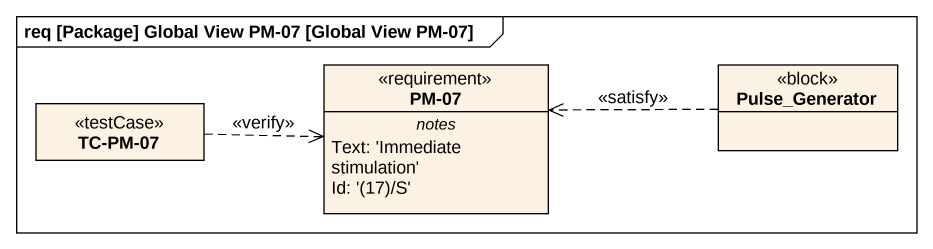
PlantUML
@startuml
mainframe req [Package] Global View PM-07 [Global View PM-07]
hide circle
hide empty members
class "TC-PM-07" as TC_PM_07 <<testCase>>
class "PM-07" as PM_07 <<requirement>> {
  -- notes --
  Text: 'Immediate stimulation'
  {field} Id: '(17)/S'
}
class Pulse_Generator <<block>>
TC_PM_07 .right.> PM_07 : <<verify>>
Pulse_Generator .left.> PM_07 : <<satisfy>>
@enduml
